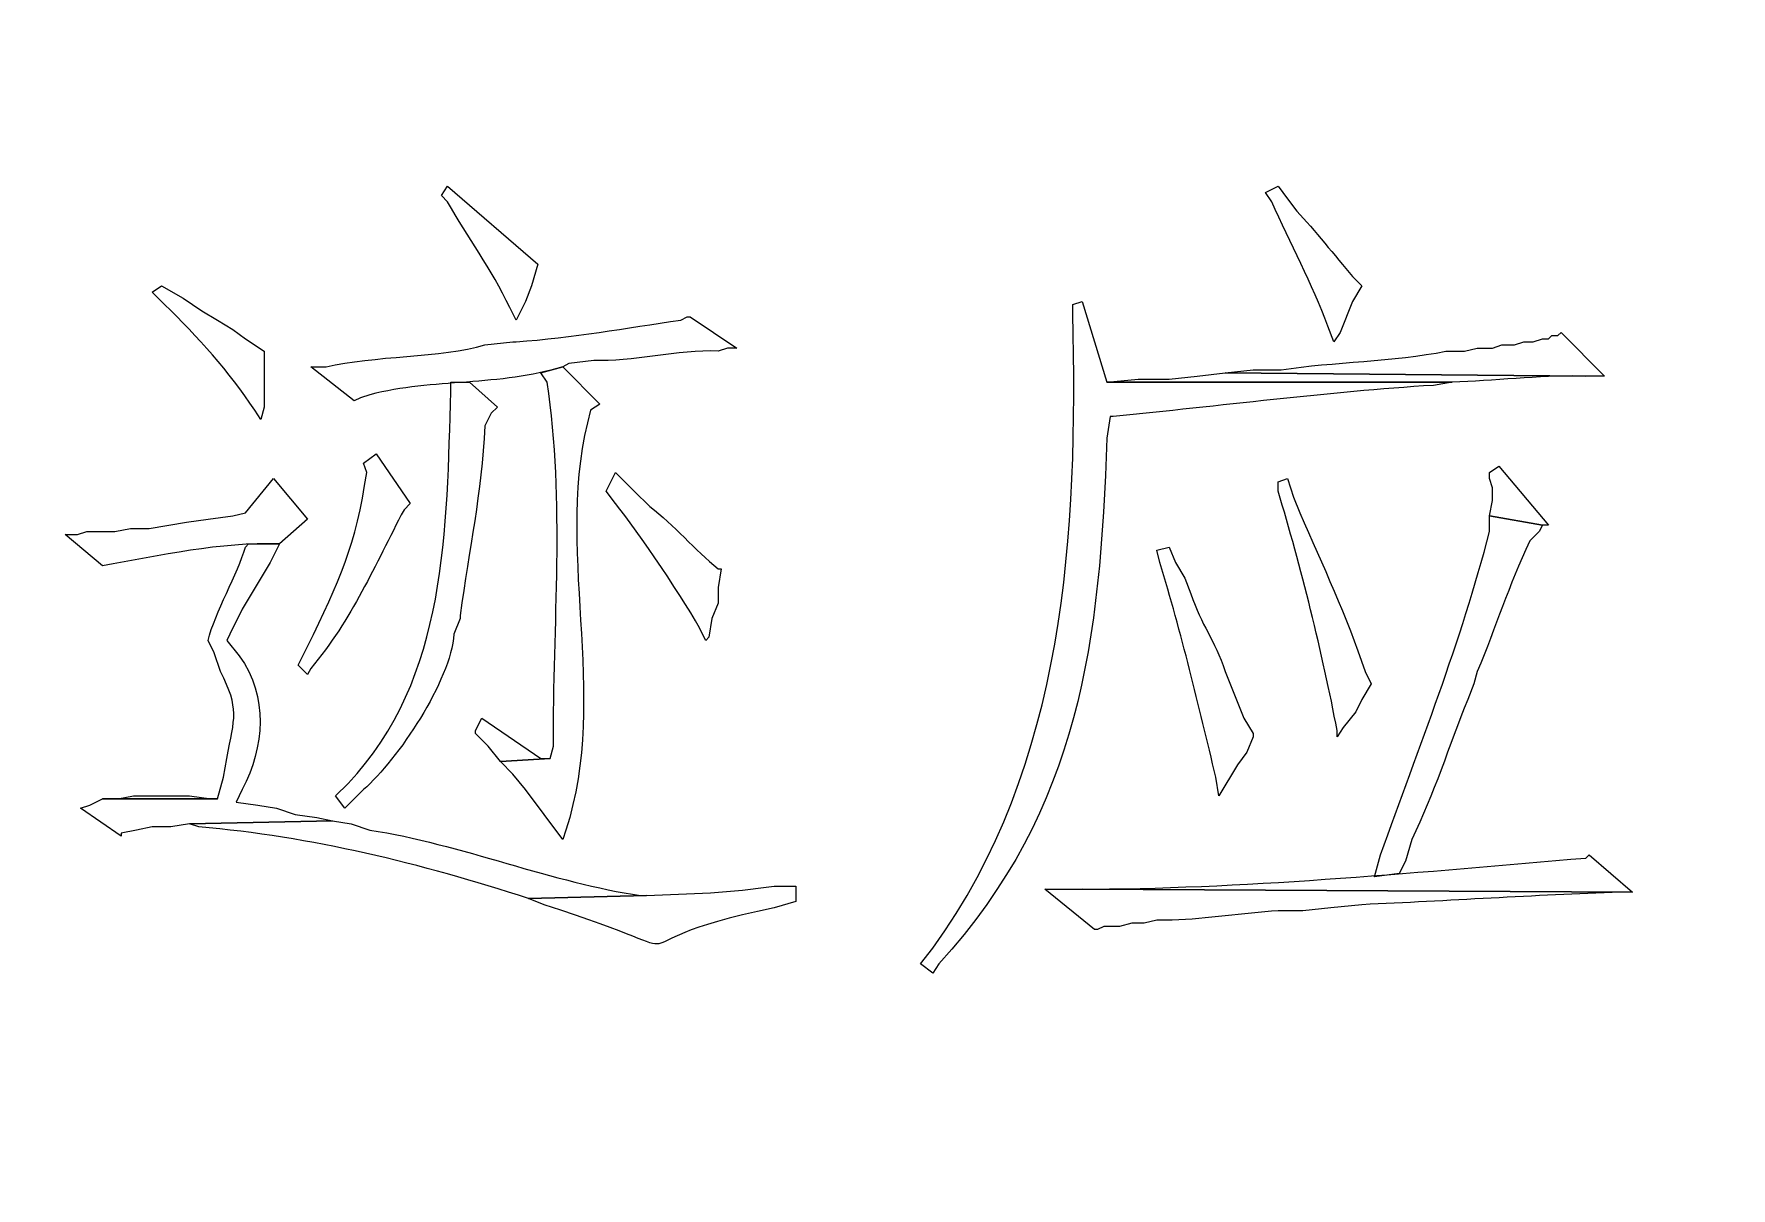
# Model space of a CAD drawing. Header units: centimetres. Extents: x -20.7 to 20.7, y -14.5 to 14.5.
# Drawn here: x -13.938 to -12.783, y -7.922 to -7.137 of the extents above; entities that cross this region are included whole.
import ezdxf

# ---------------------------------------------------------------- set-up
doc = ezdxf.new("R2010")
doc.units = ezdxf.units.CM
doc.header["$MEASUREMENT"] = 0
doc.layers.add('layer 1', color=7, linetype='Continuous')

msp = doc.modelspace()

# ---------------------------------------------------------------- linework, layer by layer
at = {"layer": 'layer 1', "lineweight": 9}
msp.add_open_spline([(19.88612, 13.89874), (19.88612, 13.89874), (-20.11465, 13.89874), (-20.11465, 13.89874), (-20.11465, 13.89874), (-20.11465, 13.89874), (-20.11465, -13.80208), (-20.11465, -13.80208)], degree=3, knots=[0, 0, 0, 0, 0.3333333, 0.3333333, 0.3333333, 0.3333333, 1, 1, 1, 1], dxfattribs=at)
at = {"layer": 'layer 1'}
for points, knots in [([(-13.6567, -7.24041), (-13.6567, -7.24041), (-13.66093, -7.24676), (-13.66093, -7.24676), (-13.66093, -7.24676), (-13.66093, -7.24676), (-13.6567, -7.251), (-13.6567, -7.251), (-13.6567, -7.251), (-13.64322, -7.27498), (-13.62689, -7.29633), (-13.61437, -7.32296), (-13.61437, -7.32296), (-13.61437, -7.32296), (-13.61013, -7.33143), (-13.61013, -7.33143), (-13.61013, -7.33143), (-13.61013, -7.33143), (-13.60378, -7.31873), (-13.60378, -7.31873), (-13.60378, -7.31873), (-13.60378, -7.31873), (-13.59955, -7.30815), (-13.59955, -7.30815), (-13.59955, -7.30815), (-13.59955, -7.30815), (-13.59532, -7.29333), (-13.59532, -7.29333), (-13.59532, -7.29333), (-13.59532, -7.29333), (-13.6567, -7.24041), (-13.6567, -7.24041)], [0, 0, 0, 0, 0.1111111, 0.1111111, 0.1111111, 0.1111111, 0.2222222, 0.2222222, 0.2222222, 0.2222222, 0.3333333, 0.3333333, 0.3333333, 0.3333333, 0.4444444, 0.4444444, 0.4444444, 0.4444444, 0.5555556, 0.5555556, 0.5555556, 0.5555556, 0.6666667, 0.6666667, 0.6666667, 0.6666667, 0.7777778, 0.7777778, 0.7777778, 0.7777778, 1, 1, 1, 1]), ([(-13.09155, -7.24041), (-13.09155, -7.24041), (-13.10002, -7.24465), (-13.10002, -7.24465), (-13.10002, -7.24465), (-13.10002, -7.24465), (-13.09578, -7.251), (-13.09578, -7.251), (-13.09578, -7.251), (-13.0834, -7.27904), (-13.06823, -7.30677), (-13.05768, -7.33566), (-13.05768, -7.33566), (-13.05768, -7.33566), (-13.05345, -7.34625), (-13.05345, -7.34625), (-13.05345, -7.34625), (-13.05345, -7.34625), (-13.04922, -7.3399), (-13.04922, -7.3399), (-13.04922, -7.3399), (-13.04922, -7.3399), (-13.04075, -7.31873), (-13.04075, -7.31873), (-13.04075, -7.31873), (-13.04075, -7.31873), (-13.0344, -7.30815), (-13.0344, -7.30815), (-13.0344, -7.30815), (-13.0344, -7.30815), (-13.04075, -7.3018), (-13.04075, -7.3018), (-13.04075, -7.3018), (-13.05292, -7.28779), (-13.06661, -7.26987), (-13.07885, -7.25735), (-13.07885, -7.25735), (-13.07885, -7.25735), (-13.0852, -7.24888), (-13.0852, -7.24888), (-13.0852, -7.24888), (-13.0852, -7.24888), (-13.09155, -7.24041), (-13.09155, -7.24041)], [0, 0, 0, 0, 0.0833333, 0.0833333, 0.0833333, 0.0833333, 0.1666667, 0.1666667, 0.1666667, 0.1666667, 0.25, 0.25, 0.25, 0.25, 0.3333333, 0.3333333, 0.3333333, 0.3333333, 0.4166667, 0.4166667, 0.4166667, 0.4166667, 0.5, 0.5, 0.5, 0.5, 0.5833333, 0.5833333, 0.5833333, 0.5833333, 0.6666667, 0.6666667, 0.6666667, 0.6666667, 0.75, 0.75, 0.75, 0.75, 0.8333333, 0.8333333, 0.8333333, 0.8333333, 1, 1, 1, 1]), ([(-13.85143, -7.30815), (-13.85143, -7.30815), (-13.85778, -7.31238), (-13.85778, -7.31238), (-13.85778, -7.31238), (-13.85778, -7.31238), (-13.84932, -7.32085), (-13.84932, -7.32085), (-13.84932, -7.32085), (-13.82684, -7.34265), (-13.80529, -7.36664), (-13.78793, -7.39281), (-13.78793, -7.39281), (-13.78793, -7.39281), (-13.7837, -7.39916), (-13.7837, -7.39916), (-13.7837, -7.39916), (-13.7837, -7.39916), (-13.78158, -7.3907), (-13.78158, -7.3907), (-13.78158, -7.3907), (-13.78158, -7.3907), (-13.78158, -7.3526), (-13.78158, -7.3526), (-13.78158, -7.3526), (-13.78158, -7.3526), (-13.79428, -7.34413), (-13.79428, -7.34413), (-13.79428, -7.34413), (-13.79428, -7.34413), (-13.80275, -7.33778), (-13.80275, -7.33778), (-13.80275, -7.33778), (-13.80275, -7.33778), (-13.81333, -7.33143), (-13.81333, -7.33143), (-13.81333, -7.33143), (-13.81333, -7.33143), (-13.82392, -7.32508), (-13.82392, -7.32508), (-13.82392, -7.32508), (-13.82392, -7.32508), (-13.83662, -7.31661), (-13.83662, -7.31661), (-13.83662, -7.31661), (-13.83662, -7.31661), (-13.85143, -7.30815), (-13.85143, -7.30815)], [0, 0, 0, 0, 0.0769231, 0.0769231, 0.0769231, 0.0769231, 0.1538462, 0.1538462, 0.1538462, 0.1538462, 0.2307692, 0.2307692, 0.2307692, 0.2307692, 0.3076923, 0.3076923, 0.3076923, 0.3076923, 0.3846154, 0.3846154, 0.3846154, 0.3846154, 0.4615385, 0.4615385, 0.4615385, 0.4615385, 0.5384615, 0.5384615, 0.5384615, 0.5384615, 0.6153846, 0.6153846, 0.6153846, 0.6153846, 0.6923077, 0.6923077, 0.6923077, 0.6923077, 0.7692308, 0.7692308, 0.7692308, 0.7692308, 0.8461538, 0.8461538, 0.8461538, 0.8461538, 1, 1, 1, 1]), ([(-13.2249, -7.31873), (-13.2249, -7.31873), (-13.23125, -7.32085), (-13.23125, -7.32085), (-13.23125, -7.32085), (-13.23125, -7.32085), (-13.23125, -7.3272), (-13.23125, -7.3272), (-13.23125, -7.3272), (-13.22737, -7.47483), (-13.23615, -7.63506), (-13.3265, -7.759), (-13.3265, -7.759), (-13.3265, -7.759), (-13.33497, -7.76958), (-13.33497, -7.76958), (-13.33497, -7.76958), (-13.33497, -7.76958), (-13.3265, -7.77593), (-13.3265, -7.77593), (-13.3265, -7.77593), (-13.3265, -7.77593), (-13.32227, -7.76958), (-13.32227, -7.76958), (-13.32227, -7.76958), (-13.22557, -7.66339), (-13.21291, -7.54885), (-13.20797, -7.41186), (-13.20797, -7.41186), (-13.20797, -7.41186), (-13.20585, -7.39705), (-13.20585, -7.39705), (-13.20585, -7.39705), (-13.20585, -7.39705), (-13.20373, -7.39705), (-13.20373, -7.39705), (-13.20373, -7.39705), (-13.13187, -7.39017), (-13.0574, -7.38032), (-12.98572, -7.37588), (-12.98572, -7.37588), (-12.98572, -7.37588), (-12.97302, -7.37376), (-12.97302, -7.37376), (-12.97302, -7.37376), (-12.97302, -7.37376), (-13.20797, -7.37376), (-13.20797, -7.37376), (-13.20797, -7.37376), (-13.20797, -7.37376), (-13.2249, -7.31873), (-13.2249, -7.31873)], [0, 0, 0, 0, 0.0714286, 0.0714286, 0.0714286, 0.0714286, 0.1428571, 0.1428571, 0.1428571, 0.1428571, 0.2142857, 0.2142857, 0.2142857, 0.2142857, 0.2857143, 0.2857143, 0.2857143, 0.2857143, 0.3571429, 0.3571429, 0.3571429, 0.3571429, 0.4285714, 0.4285714, 0.4285714, 0.4285714, 0.5, 0.5, 0.5, 0.5, 0.5714286, 0.5714286, 0.5714286, 0.5714286, 0.6428571, 0.6428571, 0.6428571, 0.6428571, 0.7142857, 0.7142857, 0.7142857, 0.7142857, 0.7857143, 0.7857143, 0.7857143, 0.7857143, 0.8571429, 0.8571429, 0.8571429, 0.8571429, 1, 1, 1, 1]), ([(-13.4916, -7.32931), (-13.4916, -7.32931), (-13.49372, -7.32931), (-13.49372, -7.32931), (-13.49372, -7.32931), (-13.49372, -7.32931), (-13.49795, -7.33143), (-13.49795, -7.33143), (-13.49795, -7.33143), (-13.5357, -7.3369), (-13.57122, -7.34346), (-13.61013, -7.34625), (-13.61013, -7.34625), (-13.61013, -7.34625), (-13.61225, -7.34625), (-13.61225, -7.34625), (-13.61225, -7.34625), (-13.61225, -7.34625), (-13.6313, -7.34836), (-13.6313, -7.34836), (-13.6313, -7.34836), (-13.66069, -7.35704), (-13.70743, -7.3557), (-13.73925, -7.36318), (-13.73925, -7.36318), (-13.73925, -7.36318), (-13.74983, -7.36318), (-13.74983, -7.36318), (-13.74983, -7.36318), (-13.74983, -7.36318), (-13.7202, -7.38646), (-13.7202, -7.38646), (-13.7202, -7.38646), (-13.7202, -7.38646), (-13.71597, -7.38435), (-13.71597, -7.38435), (-13.71597, -7.38435), (-13.71597, -7.38435), (-13.70962, -7.38223), (-13.70962, -7.38223), (-13.70962, -7.38223), (-13.66651, -7.37108), (-13.62089, -7.37676), (-13.57838, -7.36318), (-13.57838, -7.36318), (-13.57838, -7.36318), (-13.57415, -7.36106), (-13.57415, -7.36106), (-13.57415, -7.36106), (-13.57415, -7.36106), (-13.55722, -7.35895), (-13.55722, -7.35895), (-13.55722, -7.35895), (-13.53189, -7.36011), (-13.49954, -7.35136), (-13.47255, -7.3526), (-13.47255, -7.3526), (-13.47255, -7.3526), (-13.4662, -7.35048), (-13.4662, -7.35048), (-13.4662, -7.35048), (-13.4662, -7.35048), (-13.45985, -7.35048), (-13.45985, -7.35048), (-13.45985, -7.35048), (-13.45985, -7.35048), (-13.4916, -7.32931), (-13.4916, -7.32931)], [0, 0, 0, 0, 0.0555556, 0.0555556, 0.0555556, 0.0555556, 0.1111111, 0.1111111, 0.1111111, 0.1111111, 0.1666667, 0.1666667, 0.1666667, 0.1666667, 0.2222222, 0.2222222, 0.2222222, 0.2222222, 0.2777778, 0.2777778, 0.2777778, 0.2777778, 0.3333333, 0.3333333, 0.3333333, 0.3333333, 0.3888889, 0.3888889, 0.3888889, 0.3888889, 0.4444444, 0.4444444, 0.4444444, 0.4444444, 0.5, 0.5, 0.5, 0.5, 0.5555556, 0.5555556, 0.5555556, 0.5555556, 0.6111111, 0.6111111, 0.6111111, 0.6111111, 0.6666667, 0.6666667, 0.6666667, 0.6666667, 0.7222222, 0.7222222, 0.7222222, 0.7222222, 0.7777778, 0.7777778, 0.7777778, 0.7777778, 0.8333333, 0.8333333, 0.8333333, 0.8333333, 0.8888889, 0.8888889, 0.8888889, 0.8888889, 1, 1, 1, 1]), ([(-12.89893, -7.3399), (-12.89893, -7.3399), (-12.90105, -7.34201), (-12.90105, -7.34201), (-12.90105, -7.34201), (-12.90105, -7.34201), (-12.90528, -7.34201), (-12.90528, -7.34201), (-12.90528, -7.34201), (-12.90528, -7.34201), (-12.9074, -7.34413), (-12.9074, -7.34413), (-12.9074, -7.34413), (-12.9074, -7.34413), (-12.91163, -7.34413), (-12.91163, -7.34413), (-12.91163, -7.34413), (-12.91163, -7.34413), (-12.91798, -7.34625), (-12.91798, -7.34625), (-12.91798, -7.34625), (-12.91798, -7.34625), (-12.92433, -7.34625), (-12.92433, -7.34625), (-12.92433, -7.34625), (-12.92433, -7.34625), (-12.93068, -7.34836), (-12.93068, -7.34836), (-12.93068, -7.34836), (-12.93068, -7.34836), (-12.93915, -7.34836), (-12.93915, -7.34836), (-12.93915, -7.34836), (-12.93915, -7.34836), (-12.9455, -7.35048), (-12.9455, -7.35048), (-12.9455, -7.35048), (-12.9455, -7.35048), (-12.95608, -7.35048), (-12.95608, -7.35048), (-12.95608, -7.35048), (-12.95608, -7.35048), (-12.96455, -7.3526), (-12.96455, -7.3526), (-12.96455, -7.3526), (-12.96455, -7.3526), (-12.97725, -7.3526), (-12.97725, -7.3526), (-12.97725, -7.3526), (-13.01267, -7.35979), (-13.05377, -7.35979), (-13.08943, -7.3653), (-13.08943, -7.3653), (-13.08943, -7.3653), (-13.10848, -7.3653), (-13.10848, -7.3653), (-13.10848, -7.3653), (-13.10848, -7.3653), (-13.12753, -7.36741), (-13.12753, -7.36741), (-13.12753, -7.36741), (-13.12753, -7.36741), (-12.882, -7.36953), (-12.882, -7.36953), (-12.882, -7.36953), (-12.882, -7.36953), (-12.8693, -7.36953), (-12.8693, -7.36953), (-12.8693, -7.36953), (-12.8693, -7.36953), (-12.89893, -7.3399), (-12.89893, -7.3399)], [0, 0, 0, 0, 0.0526316, 0.0526316, 0.0526316, 0.0526316, 0.1052632, 0.1052632, 0.1052632, 0.1052632, 0.1578947, 0.1578947, 0.1578947, 0.1578947, 0.2105263, 0.2105263, 0.2105263, 0.2105263, 0.2631579, 0.2631579, 0.2631579, 0.2631579, 0.3157895, 0.3157895, 0.3157895, 0.3157895, 0.3684211, 0.3684211, 0.3684211, 0.3684211, 0.4210526, 0.4210526, 0.4210526, 0.4210526, 0.4736842, 0.4736842, 0.4736842, 0.4736842, 0.5263158, 0.5263158, 0.5263158, 0.5263158, 0.5789474, 0.5789474, 0.5789474, 0.5789474, 0.6315789, 0.6315789, 0.6315789, 0.6315789, 0.6842105, 0.6842105, 0.6842105, 0.6842105, 0.7368421, 0.7368421, 0.7368421, 0.7368421, 0.7894737, 0.7894737, 0.7894737, 0.7894737, 0.8421053, 0.8421053, 0.8421053, 0.8421053, 0.8947368, 0.8947368, 0.8947368, 0.8947368, 1, 1, 1, 1]), ([(-13.57838, -7.36318), (-13.57838, -7.36318), (-13.5932, -7.36741), (-13.5932, -7.36741), (-13.5932, -7.36741), (-13.5932, -7.36741), (-13.58897, -7.37376), (-13.58897, -7.37376), (-13.58897, -7.37376), (-13.57655, -7.45529), (-13.58505, -7.53879), (-13.58473, -7.62141), (-13.58473, -7.62141), (-13.58473, -7.62141), (-13.58685, -7.62988), (-13.58685, -7.62988), (-13.58685, -7.62988), (-13.58685, -7.62988), (-13.62072, -7.632), (-13.62072, -7.632), (-13.62072, -7.632), (-13.62072, -7.632), (-13.61225, -7.64046), (-13.61225, -7.64046), (-13.61225, -7.64046), (-13.61225, -7.64046), (-13.60378, -7.65105), (-13.60378, -7.65105), (-13.60378, -7.65105), (-13.60378, -7.65105), (-13.57838, -7.68491), (-13.57838, -7.68491), (-13.57838, -7.68491), (-13.57838, -7.68491), (-13.57627, -7.67856), (-13.57627, -7.67856), (-13.57627, -7.67856), (-13.54586, -7.58709), (-13.58547, -7.48415), (-13.55933, -7.39281), (-13.55933, -7.39281), (-13.55933, -7.39281), (-13.55298, -7.38858), (-13.55298, -7.38858), (-13.55298, -7.38858), (-13.55298, -7.38858), (-13.57838, -7.36318), (-13.57838, -7.36318)], [0, 0, 0, 0, 0.0769231, 0.0769231, 0.0769231, 0.0769231, 0.1538462, 0.1538462, 0.1538462, 0.1538462, 0.2307692, 0.2307692, 0.2307692, 0.2307692, 0.3076923, 0.3076923, 0.3076923, 0.3076923, 0.3846154, 0.3846154, 0.3846154, 0.3846154, 0.4615385, 0.4615385, 0.4615385, 0.4615385, 0.5384615, 0.5384615, 0.5384615, 0.5384615, 0.6153846, 0.6153846, 0.6153846, 0.6153846, 0.6923077, 0.6923077, 0.6923077, 0.6923077, 0.7692308, 0.7692308, 0.7692308, 0.7692308, 0.8461538, 0.8461538, 0.8461538, 0.8461538, 1, 1, 1, 1]), ([(-13.12753, -7.36741), (-13.12753, -7.36741), (-13.14658, -7.36953), (-13.14658, -7.36953), (-13.14658, -7.36953), (-13.14658, -7.36953), (-13.16563, -7.37165), (-13.16563, -7.37165), (-13.16563, -7.37165), (-13.16563, -7.37165), (-13.1868, -7.37165), (-13.1868, -7.37165), (-13.1868, -7.37165), (-13.1868, -7.37165), (-13.20797, -7.37376), (-13.20797, -7.37376), (-13.20797, -7.37376), (-13.20797, -7.37376), (-12.97302, -7.37376), (-12.97302, -7.37376), (-12.97302, -7.37376), (-12.94525, -7.37281), (-12.91386, -7.36911), (-12.88623, -7.36953), (-12.88623, -7.36953), (-12.88623, -7.36953), (-12.882, -7.36953), (-12.882, -7.36953), (-12.882, -7.36953), (-12.882, -7.36953), (-13.12753, -7.36741), (-13.12753, -7.36741)], [0, 0, 0, 0, 0.1111111, 0.1111111, 0.1111111, 0.1111111, 0.2222222, 0.2222222, 0.2222222, 0.2222222, 0.3333333, 0.3333333, 0.3333333, 0.3333333, 0.4444444, 0.4444444, 0.4444444, 0.4444444, 0.5555556, 0.5555556, 0.5555556, 0.5555556, 0.6666667, 0.6666667, 0.6666667, 0.6666667, 0.7777778, 0.7777778, 0.7777778, 0.7777778, 1, 1, 1, 1]), ([(-13.64188, -7.37376), (-13.64188, -7.37376), (-13.65458, -7.37376), (-13.65458, -7.37376), (-13.65458, -7.37376), (-13.65458, -7.37376), (-13.65458, -7.38011), (-13.65458, -7.38011), (-13.65458, -7.38011), (-13.65719, -7.47205), (-13.65656, -7.57587), (-13.72443, -7.64681), (-13.72443, -7.64681), (-13.72443, -7.64681), (-13.7329, -7.65528), (-13.7329, -7.65528), (-13.7329, -7.65528), (-13.7329, -7.65528), (-13.72655, -7.66375), (-13.72655, -7.66375), (-13.72655, -7.66375), (-13.72655, -7.66375), (-13.71385, -7.65105), (-13.71385, -7.65105), (-13.71385, -7.65105), (-13.69078, -7.63065), (-13.65437, -7.57696), (-13.65247, -7.54521), (-13.65247, -7.54521), (-13.65247, -7.54521), (-13.64823, -7.53463), (-13.64823, -7.53463), (-13.64823, -7.53463), (-13.64823, -7.53463), (-13.64823, -7.53251), (-13.64823, -7.53251), (-13.64823, -7.53251), (-13.64178, -7.48587), (-13.63373, -7.45053), (-13.6313, -7.4034), (-13.6313, -7.4034), (-13.6313, -7.4034), (-13.62707, -7.39493), (-13.62707, -7.39493), (-13.62707, -7.39493), (-13.62707, -7.39493), (-13.62283, -7.3907), (-13.62283, -7.3907), (-13.62283, -7.3907), (-13.62283, -7.3907), (-13.64188, -7.37376), (-13.64188, -7.37376)], [0, 0, 0, 0, 0.0714286, 0.0714286, 0.0714286, 0.0714286, 0.1428571, 0.1428571, 0.1428571, 0.1428571, 0.2142857, 0.2142857, 0.2142857, 0.2142857, 0.2857143, 0.2857143, 0.2857143, 0.2857143, 0.3571429, 0.3571429, 0.3571429, 0.3571429, 0.4285714, 0.4285714, 0.4285714, 0.4285714, 0.5, 0.5, 0.5, 0.5, 0.5714286, 0.5714286, 0.5714286, 0.5714286, 0.6428571, 0.6428571, 0.6428571, 0.6428571, 0.7142857, 0.7142857, 0.7142857, 0.7142857, 0.7857143, 0.7857143, 0.7857143, 0.7857143, 0.8571429, 0.8571429, 0.8571429, 0.8571429, 1, 1, 1, 1]), ([(-13.70538, -7.42245), (-13.70538, -7.42245), (-13.71385, -7.4288), (-13.71385, -7.4288), (-13.71385, -7.4288), (-13.71385, -7.4288), (-13.71173, -7.43515), (-13.71173, -7.43515), (-13.71173, -7.43515), (-13.71904, -7.4845), (-13.73032, -7.50912), (-13.75195, -7.55368), (-13.75195, -7.55368), (-13.75195, -7.55368), (-13.7583, -7.56638), (-13.7583, -7.56638), (-13.7583, -7.56638), (-13.7583, -7.56638), (-13.75195, -7.57273), (-13.75195, -7.57273), (-13.75195, -7.57273), (-13.75195, -7.57273), (-13.74983, -7.5685), (-13.74983, -7.5685), (-13.74983, -7.5685), (-13.72165, -7.53516), (-13.70623, -7.49833), (-13.68633, -7.46055), (-13.68633, -7.46055), (-13.68633, -7.46055), (-13.6821, -7.45631), (-13.6821, -7.45631), (-13.6821, -7.45631), (-13.6821, -7.45631), (-13.70538, -7.42245), (-13.70538, -7.42245)], [0, 0, 0, 0, 0.1, 0.1, 0.1, 0.1, 0.2, 0.2, 0.2, 0.2, 0.3, 0.3, 0.3, 0.3, 0.4, 0.4, 0.4, 0.4, 0.5, 0.5, 0.5, 0.5, 0.6, 0.6, 0.6, 0.6, 0.7, 0.7, 0.7, 0.7, 0.8, 0.8, 0.8, 0.8, 1, 1, 1, 1]), ([(-13.5424, -7.43515), (-13.5424, -7.43515), (-13.54875, -7.44785), (-13.54875, -7.44785), (-13.54875, -7.44785), (-13.54875, -7.44785), (-13.5424, -7.45631), (-13.5424, -7.45631), (-13.5424, -7.45631), (-13.52783, -7.47473), (-13.49354, -7.52426), (-13.48313, -7.54521), (-13.48313, -7.54521), (-13.48313, -7.54521), (-13.48102, -7.54945), (-13.48102, -7.54945), (-13.48102, -7.54945), (-13.48102, -7.54945), (-13.4789, -7.54733), (-13.4789, -7.54733), (-13.4789, -7.54733), (-13.4789, -7.54733), (-13.47678, -7.53463), (-13.47678, -7.53463), (-13.47678, -7.53463), (-13.47678, -7.53463), (-13.47255, -7.52405), (-13.47255, -7.52405), (-13.47255, -7.52405), (-13.47255, -7.52405), (-13.47255, -7.51346), (-13.47255, -7.51346), (-13.47255, -7.51346), (-13.47255, -7.51346), (-13.47043, -7.50076), (-13.47043, -7.50076), (-13.47043, -7.50076), (-13.47043, -7.50076), (-13.47255, -7.50076), (-13.47255, -7.50076), (-13.47255, -7.50076), (-13.48864, -7.48789), (-13.50222, -7.47109), (-13.51912, -7.45843), (-13.51912, -7.45843), (-13.51912, -7.45843), (-13.5297, -7.44785), (-13.5297, -7.44785), (-13.5297, -7.44785), (-13.5297, -7.44785), (-13.5424, -7.43515), (-13.5424, -7.43515)], [0, 0, 0, 0, 0.0714286, 0.0714286, 0.0714286, 0.0714286, 0.1428571, 0.1428571, 0.1428571, 0.1428571, 0.2142857, 0.2142857, 0.2142857, 0.2142857, 0.2857143, 0.2857143, 0.2857143, 0.2857143, 0.3571429, 0.3571429, 0.3571429, 0.3571429, 0.4285714, 0.4285714, 0.4285714, 0.4285714, 0.5, 0.5, 0.5, 0.5, 0.5714286, 0.5714286, 0.5714286, 0.5714286, 0.6428571, 0.6428571, 0.6428571, 0.6428571, 0.7142857, 0.7142857, 0.7142857, 0.7142857, 0.7857143, 0.7857143, 0.7857143, 0.7857143, 0.8571429, 0.8571429, 0.8571429, 0.8571429, 1, 1, 1, 1]), ([(-12.94127, -7.43091), (-12.94127, -7.43091), (-12.94762, -7.43515), (-12.94762, -7.43515), (-12.94762, -7.43515), (-12.94762, -7.43515), (-12.94762, -7.43938), (-12.94762, -7.43938), (-12.94762, -7.43938), (-12.94762, -7.43938), (-12.9455, -7.44573), (-12.9455, -7.44573), (-12.9455, -7.44573), (-12.9455, -7.44573), (-12.9455, -7.4542), (-12.9455, -7.4542), (-12.9455, -7.4542), (-12.9455, -7.4542), (-12.94762, -7.46478), (-12.94762, -7.46478), (-12.94762, -7.46478), (-12.94762, -7.46478), (-12.91163, -7.47113), (-12.91163, -7.47113), (-12.91163, -7.47113), (-12.91163, -7.47113), (-12.9074, -7.47113), (-12.9074, -7.47113), (-12.9074, -7.47113), (-12.9074, -7.47113), (-12.94127, -7.43091), (-12.94127, -7.43091)], [0, 0, 0, 0, 0.1111111, 0.1111111, 0.1111111, 0.1111111, 0.2222222, 0.2222222, 0.2222222, 0.2222222, 0.3333333, 0.3333333, 0.3333333, 0.3333333, 0.4444444, 0.4444444, 0.4444444, 0.4444444, 0.5555556, 0.5555556, 0.5555556, 0.5555556, 0.6666667, 0.6666667, 0.6666667, 0.6666667, 0.7777778, 0.7777778, 0.7777778, 0.7777778, 1, 1, 1, 1]), ([(-13.77523, -7.43938), (-13.77523, -7.43938), (-13.79428, -7.46266), (-13.79428, -7.46266), (-13.79428, -7.46266), (-13.79428, -7.46266), (-13.80275, -7.46478), (-13.80275, -7.46478), (-13.80275, -7.46478), (-13.80275, -7.46478), (-13.81968, -7.46689), (-13.81968, -7.46689), (-13.81968, -7.46689), (-13.81968, -7.46689), (-13.8345, -7.46901), (-13.8345, -7.46901), (-13.8345, -7.46901), (-13.8345, -7.46901), (-13.8599, -7.47324), (-13.8599, -7.47324), (-13.8599, -7.47324), (-13.8599, -7.47324), (-13.8726, -7.47324), (-13.8726, -7.47324), (-13.8726, -7.47324), (-13.8726, -7.47324), (-13.88318, -7.47536), (-13.88318, -7.47536), (-13.88318, -7.47536), (-13.88318, -7.47536), (-13.90223, -7.47536), (-13.90223, -7.47536), (-13.90223, -7.47536), (-13.90223, -7.47536), (-13.90858, -7.47748), (-13.90858, -7.47748), (-13.90858, -7.47748), (-13.90858, -7.47748), (-13.91705, -7.47748), (-13.91705, -7.47748), (-13.91705, -7.47748), (-13.91705, -7.47748), (-13.89165, -7.49864), (-13.89165, -7.49864), (-13.89165, -7.49864), (-13.85214, -7.49184), (-13.81168, -7.48242), (-13.771, -7.48383), (-13.771, -7.48383), (-13.771, -7.48383), (-13.75195, -7.46689), (-13.75195, -7.46689), (-13.75195, -7.46689), (-13.75195, -7.46689), (-13.77523, -7.43938), (-13.77523, -7.43938)], [0, 0, 0, 0, 0.0666667, 0.0666667, 0.0666667, 0.0666667, 0.1333333, 0.1333333, 0.1333333, 0.1333333, 0.2, 0.2, 0.2, 0.2, 0.2666667, 0.2666667, 0.2666667, 0.2666667, 0.3333333, 0.3333333, 0.3333333, 0.3333333, 0.4, 0.4, 0.4, 0.4, 0.4666667, 0.4666667, 0.4666667, 0.4666667, 0.5333333, 0.5333333, 0.5333333, 0.5333333, 0.6, 0.6, 0.6, 0.6, 0.6666667, 0.6666667, 0.6666667, 0.6666667, 0.7333333, 0.7333333, 0.7333333, 0.7333333, 0.8, 0.8, 0.8, 0.8, 0.8666667, 0.8666667, 0.8666667, 0.8666667, 1, 1, 1, 1]), ([(-13.0852, -7.43938), (-13.0852, -7.43938), (-13.09155, -7.44149), (-13.09155, -7.44149), (-13.09155, -7.44149), (-13.09155, -7.44149), (-13.09155, -7.44784), (-13.09155, -7.44784), (-13.09155, -7.44784), (-13.0762, -7.4984), (-13.0611, -7.55876), (-13.05133, -7.61083), (-13.05133, -7.61083), (-13.05133, -7.61083), (-13.05133, -7.61506), (-13.05133, -7.61506), (-13.05133, -7.61506), (-13.05133, -7.61506), (-13.0471, -7.60871), (-13.0471, -7.60871), (-13.0471, -7.60871), (-13.0471, -7.60871), (-13.03863, -7.59813), (-13.03863, -7.59813), (-13.03863, -7.59813), (-13.03863, -7.59813), (-13.0344, -7.58966), (-13.0344, -7.58966), (-13.0344, -7.58966), (-13.0344, -7.58966), (-13.02805, -7.57908), (-13.02805, -7.57908), (-13.02805, -7.57908), (-13.02805, -7.57908), (-13.03228, -7.57061), (-13.03228, -7.57061), (-13.03228, -7.57061), (-13.04484, -7.5329), (-13.06103, -7.49861), (-13.07673, -7.46266), (-13.07673, -7.46266), (-13.07673, -7.46266), (-13.08097, -7.45208), (-13.08097, -7.45208), (-13.08097, -7.45208), (-13.08097, -7.45208), (-13.0852, -7.43938), (-13.0852, -7.43938)], [0, 0, 0, 0, 0.0769231, 0.0769231, 0.0769231, 0.0769231, 0.1538462, 0.1538462, 0.1538462, 0.1538462, 0.2307692, 0.2307692, 0.2307692, 0.2307692, 0.3076923, 0.3076923, 0.3076923, 0.3076923, 0.3846154, 0.3846154, 0.3846154, 0.3846154, 0.4615385, 0.4615385, 0.4615385, 0.4615385, 0.5384615, 0.5384615, 0.5384615, 0.5384615, 0.6153846, 0.6153846, 0.6153846, 0.6153846, 0.6923077, 0.6923077, 0.6923077, 0.6923077, 0.7692308, 0.7692308, 0.7692308, 0.7692308, 0.8461538, 0.8461538, 0.8461538, 0.8461538, 1, 1, 1, 1]), ([(-12.94762, -7.46478), (-12.94762, -7.46478), (-12.94762, -7.47536), (-12.94762, -7.47536), (-12.94762, -7.47536), (-12.96681, -7.5505), (-12.99566, -7.62198), (-13.0217, -7.69549), (-13.0217, -7.69549), (-13.0217, -7.69549), (-13.02593, -7.71031), (-13.02593, -7.71031), (-13.02593, -7.71031), (-13.02593, -7.71031), (-13.009, -7.70819), (-13.009, -7.70819), (-13.009, -7.70819), (-13.009, -7.70819), (-13.00477, -7.69973), (-13.00477, -7.69973), (-13.00477, -7.69973), (-13.00477, -7.69973), (-13.00053, -7.68491), (-13.00053, -7.68491), (-13.00053, -7.68491), (-12.98536, -7.65418), (-12.97524, -7.62124), (-12.96243, -7.58966), (-12.96243, -7.58966), (-12.96243, -7.58966), (-12.9582, -7.57908), (-12.9582, -7.57908), (-12.9582, -7.57908), (-12.9582, -7.57908), (-12.95608, -7.57061), (-12.95608, -7.57061), (-12.95608, -7.57061), (-12.94264, -7.53978), (-12.93516, -7.51293), (-12.9201, -7.48171), (-12.9201, -7.48171), (-12.9201, -7.48171), (-12.91375, -7.47536), (-12.91375, -7.47536), (-12.91375, -7.47536), (-12.91375, -7.47536), (-12.91163, -7.47113), (-12.91163, -7.47113), (-12.91163, -7.47113), (-12.91163, -7.47113), (-12.94762, -7.46478), (-12.94762, -7.46478)], [0, 0, 0, 0, 0.0714286, 0.0714286, 0.0714286, 0.0714286, 0.1428571, 0.1428571, 0.1428571, 0.1428571, 0.2142857, 0.2142857, 0.2142857, 0.2142857, 0.2857143, 0.2857143, 0.2857143, 0.2857143, 0.3571429, 0.3571429, 0.3571429, 0.3571429, 0.4285714, 0.4285714, 0.4285714, 0.4285714, 0.5, 0.5, 0.5, 0.5, 0.5714286, 0.5714286, 0.5714286, 0.5714286, 0.6428571, 0.6428571, 0.6428571, 0.6428571, 0.7142857, 0.7142857, 0.7142857, 0.7142857, 0.7857143, 0.7857143, 0.7857143, 0.7857143, 0.8571429, 0.8571429, 0.8571429, 0.8571429, 1, 1, 1, 1]), ([(-13.771, -7.48383), (-13.771, -7.48383), (-13.79217, -7.48383), (-13.79217, -7.48383), (-13.79217, -7.48383), (-13.79217, -7.48383), (-13.79428, -7.48594), (-13.79428, -7.48594), (-13.79428, -7.48594), (-13.79933, -7.50404), (-13.81517, -7.53071), (-13.81968, -7.54944), (-13.81968, -7.54944), (-13.81968, -7.54944), (-13.81545, -7.55791), (-13.81545, -7.55791), (-13.81545, -7.55791), (-13.81545, -7.55791), (-13.81122, -7.57061), (-13.81122, -7.57061), (-13.81122, -7.57061), (-13.79827, -7.59668), (-13.80155, -7.60127), (-13.80698, -7.62988), (-13.80698, -7.62988), (-13.80698, -7.62988), (-13.8091, -7.64258), (-13.8091, -7.64258), (-13.8091, -7.64258), (-13.8091, -7.64258), (-13.81333, -7.65739), (-13.81333, -7.65739), (-13.81333, -7.65739), (-13.81333, -7.65739), (-13.89165, -7.65739), (-13.89165, -7.65739), (-13.89165, -7.65739), (-13.89165, -7.65739), (-13.90012, -7.66163), (-13.90012, -7.66163), (-13.90012, -7.66163), (-13.90012, -7.66163), (-13.90647, -7.66374), (-13.90647, -7.66374), (-13.90647, -7.66374), (-13.90647, -7.66374), (-13.87895, -7.68279), (-13.87895, -7.68279), (-13.87895, -7.68279), (-13.87895, -7.68279), (-13.87895, -7.68068), (-13.87895, -7.68068), (-13.87895, -7.68068), (-13.87895, -7.68068), (-13.86837, -7.67856), (-13.86837, -7.67856), (-13.86837, -7.67856), (-13.86837, -7.67856), (-13.85778, -7.67644), (-13.85778, -7.67644), (-13.85778, -7.67644), (-13.85778, -7.67644), (-13.84508, -7.67644), (-13.84508, -7.67644), (-13.84508, -7.67644), (-13.84508, -7.67644), (-13.83238, -7.67433), (-13.83238, -7.67433), (-13.83238, -7.67433), (-13.83238, -7.67433), (-13.73502, -7.67221), (-13.73502, -7.67221), (-13.73502, -7.67221), (-13.73502, -7.67221), (-13.7456, -7.67009), (-13.7456, -7.67009), (-13.7456, -7.67009), (-13.7456, -7.67009), (-13.76042, -7.66798), (-13.76042, -7.66798), (-13.76042, -7.66798), (-13.76042, -7.66798), (-13.77312, -7.66374), (-13.77312, -7.66374), (-13.77312, -7.66374), (-13.77312, -7.66374), (-13.78582, -7.66163), (-13.78582, -7.66163), (-13.78582, -7.66163), (-13.78582, -7.66163), (-13.80063, -7.65951), (-13.80063, -7.65951), (-13.80063, -7.65951), (-13.80063, -7.65951), (-13.7964, -7.65104), (-13.7964, -7.65104), (-13.7964, -7.65104), (-13.78151, -7.62187), (-13.77834, -7.58783), (-13.79852, -7.56003), (-13.79852, -7.56003), (-13.79852, -7.56003), (-13.80698, -7.54944), (-13.80698, -7.54944), (-13.80698, -7.54944), (-13.80698, -7.54944), (-13.80487, -7.54521), (-13.80487, -7.54521), (-13.80487, -7.54521), (-13.80487, -7.54521), (-13.7964, -7.52828), (-13.7964, -7.52828), (-13.7964, -7.52828), (-13.7964, -7.52828), (-13.77735, -7.49653), (-13.77735, -7.49653), (-13.77735, -7.49653), (-13.77735, -7.49653), (-13.771, -7.48383), (-13.771, -7.48383)], [0, 0, 0, 0, 0.0322581, 0.0322581, 0.0322581, 0.0322581, 0.0645161, 0.0645161, 0.0645161, 0.0645161, 0.0967742, 0.0967742, 0.0967742, 0.0967742, 0.1290323, 0.1290323, 0.1290323, 0.1290323, 0.1612903, 0.1612903, 0.1612903, 0.1612903, 0.1935484, 0.1935484, 0.1935484, 0.1935484, 0.2258065, 0.2258065, 0.2258065, 0.2258065, 0.2580645, 0.2580645, 0.2580645, 0.2580645, 0.2903226, 0.2903226, 0.2903226, 0.2903226, 0.3225806, 0.3225806, 0.3225806, 0.3225806, 0.3548387, 0.3548387, 0.3548387, 0.3548387, 0.3870968, 0.3870968, 0.3870968, 0.3870968, 0.4193548, 0.4193548, 0.4193548, 0.4193548, 0.4516129, 0.4516129, 0.4516129, 0.4516129, 0.483871, 0.483871, 0.483871, 0.483871, 0.516129, 0.516129, 0.516129, 0.516129, 0.5483871, 0.5483871, 0.5483871, 0.5483871, 0.5806452, 0.5806452, 0.5806452, 0.5806452, 0.6129032, 0.6129032, 0.6129032, 0.6129032, 0.6451613, 0.6451613, 0.6451613, 0.6451613, 0.6774194, 0.6774194, 0.6774194, 0.6774194, 0.7096774, 0.7096774, 0.7096774, 0.7096774, 0.7419355, 0.7419355, 0.7419355, 0.7419355, 0.7741935, 0.7741935, 0.7741935, 0.7741935, 0.8064516, 0.8064516, 0.8064516, 0.8064516, 0.8387097, 0.8387097, 0.8387097, 0.8387097, 0.8709677, 0.8709677, 0.8709677, 0.8709677, 0.9032258, 0.9032258, 0.9032258, 0.9032258, 0.9354839, 0.9354839, 0.9354839, 0.9354839, 1, 1, 1, 1]), ([(-13.16563, -7.48595), (-13.16563, -7.48595), (-13.1741, -7.48806), (-13.1741, -7.48806), (-13.1741, -7.48806), (-13.1741, -7.48806), (-13.17198, -7.49653), (-13.17198, -7.49653), (-13.17198, -7.49653), (-13.15731, -7.54422), (-13.14545, -7.59393), (-13.13388, -7.64258), (-13.13388, -7.64258), (-13.13388, -7.64258), (-13.13177, -7.65528), (-13.13177, -7.65528), (-13.13177, -7.65528), (-13.13177, -7.65528), (-13.11907, -7.63411), (-13.11907, -7.63411), (-13.11907, -7.63411), (-13.11907, -7.63411), (-13.11272, -7.62565), (-13.11272, -7.62565), (-13.11272, -7.62565), (-13.11272, -7.62565), (-13.10848, -7.61506), (-13.10848, -7.61506), (-13.10848, -7.61506), (-13.10848, -7.61506), (-13.10848, -7.61295), (-13.10848, -7.61295), (-13.10848, -7.61295), (-13.10848, -7.61295), (-13.11483, -7.60236), (-13.11483, -7.60236), (-13.11483, -7.60236), (-13.11483, -7.60236), (-13.12753, -7.57061), (-13.12753, -7.57061), (-13.12753, -7.57061), (-13.13484, -7.54853), (-13.14351, -7.53978), (-13.15082, -7.5177), (-13.15082, -7.5177), (-13.15082, -7.5177), (-13.15505, -7.50711), (-13.15505, -7.50711), (-13.15505, -7.50711), (-13.15505, -7.50711), (-13.1614, -7.49653), (-13.1614, -7.49653), (-13.1614, -7.49653), (-13.1614, -7.49653), (-13.16563, -7.48595), (-13.16563, -7.48595)], [0, 0, 0, 0, 0.0666667, 0.0666667, 0.0666667, 0.0666667, 0.1333333, 0.1333333, 0.1333333, 0.1333333, 0.2, 0.2, 0.2, 0.2, 0.2666667, 0.2666667, 0.2666667, 0.2666667, 0.3333333, 0.3333333, 0.3333333, 0.3333333, 0.4, 0.4, 0.4, 0.4, 0.4666667, 0.4666667, 0.4666667, 0.4666667, 0.5333333, 0.5333333, 0.5333333, 0.5333333, 0.6, 0.6, 0.6, 0.6, 0.6666667, 0.6666667, 0.6666667, 0.6666667, 0.7333333, 0.7333333, 0.7333333, 0.7333333, 0.8, 0.8, 0.8, 0.8, 0.8666667, 0.8666667, 0.8666667, 0.8666667, 1, 1, 1, 1]), ([(-13.63342, -7.60236), (-13.63342, -7.60236), (-13.63765, -7.61083), (-13.63765, -7.61083), (-13.63765, -7.61083), (-13.63765, -7.61083), (-13.63765, -7.61295), (-13.63765, -7.61295), (-13.63765, -7.61295), (-13.63765, -7.61295), (-13.62918, -7.62141), (-13.62918, -7.62141), (-13.62918, -7.62141), (-13.62918, -7.62141), (-13.62072, -7.632), (-13.62072, -7.632), (-13.62072, -7.632), (-13.62072, -7.632), (-13.58685, -7.62988), (-13.58685, -7.62988), (-13.58685, -7.62988), (-13.58685, -7.62988), (-13.5932, -7.62988), (-13.5932, -7.62988), (-13.5932, -7.62988), (-13.5932, -7.62988), (-13.63342, -7.60236), (-13.63342, -7.60236)], [0, 0, 0, 0, 0.125, 0.125, 0.125, 0.125, 0.25, 0.25, 0.25, 0.25, 0.375, 0.375, 0.375, 0.375, 0.5, 0.5, 0.5, 0.5, 0.625, 0.625, 0.625, 0.625, 0.75, 0.75, 0.75, 0.75, 1, 1, 1, 1]), ([(-13.85778, -7.65528), (-13.85778, -7.65528), (-13.87048, -7.65528), (-13.87048, -7.65528), (-13.87048, -7.65528), (-13.87048, -7.65528), (-13.88107, -7.6574), (-13.88107, -7.6574), (-13.88107, -7.6574), (-13.88107, -7.6574), (-13.89165, -7.6574), (-13.89165, -7.6574), (-13.89165, -7.6574), (-13.89165, -7.6574), (-13.81333, -7.6574), (-13.81333, -7.6574), (-13.81333, -7.6574), (-13.81333, -7.6574), (-13.81757, -7.6574), (-13.81757, -7.6574), (-13.81757, -7.6574), (-13.81757, -7.6574), (-13.83238, -7.65528), (-13.83238, -7.65528), (-13.83238, -7.65528), (-13.83238, -7.65528), (-13.84508, -7.65528), (-13.84508, -7.65528), (-13.84508, -7.65528), (-13.84508, -7.65528), (-13.85778, -7.65528), (-13.85778, -7.65528)], [0, 0, 0, 0, 0.1111111, 0.1111111, 0.1111111, 0.1111111, 0.2222222, 0.2222222, 0.2222222, 0.2222222, 0.3333333, 0.3333333, 0.3333333, 0.3333333, 0.4444444, 0.4444444, 0.4444444, 0.4444444, 0.5555556, 0.5555556, 0.5555556, 0.5555556, 0.6666667, 0.6666667, 0.6666667, 0.6666667, 0.7777778, 0.7777778, 0.7777778, 0.7777778, 1, 1, 1, 1]), ([(-13.73502, -7.67221), (-13.73502, -7.67221), (-13.83238, -7.67433), (-13.83238, -7.67433), (-13.83238, -7.67433), (-13.83238, -7.67433), (-13.82603, -7.67645), (-13.82603, -7.67645), (-13.82603, -7.67645), (-13.74959, -7.68294), (-13.67448, -7.70142), (-13.60167, -7.72513), (-13.60167, -7.72513), (-13.60167, -7.72513), (-13.52123, -7.72301), (-13.52123, -7.72301), (-13.52123, -7.72301), (-13.52123, -7.72301), (-13.52547, -7.72301), (-13.52547, -7.72301), (-13.52547, -7.72301), (-13.58343, -7.71504), (-13.64855, -7.68788), (-13.70962, -7.67856), (-13.70962, -7.67856), (-13.70962, -7.67856), (-13.72232, -7.67433), (-13.72232, -7.67433), (-13.72232, -7.67433), (-13.72232, -7.67433), (-13.73502, -7.67221), (-13.73502, -7.67221)], [0, 0, 0, 0, 0.1111111, 0.1111111, 0.1111111, 0.1111111, 0.2222222, 0.2222222, 0.2222222, 0.2222222, 0.3333333, 0.3333333, 0.3333333, 0.3333333, 0.4444444, 0.4444444, 0.4444444, 0.4444444, 0.5555556, 0.5555556, 0.5555556, 0.5555556, 0.6666667, 0.6666667, 0.6666667, 0.6666667, 0.7777778, 0.7777778, 0.7777778, 0.7777778, 1, 1, 1, 1]), ([(-12.87988, -7.69549), (-12.87988, -7.69549), (-12.882, -7.69761), (-12.882, -7.69761), (-12.882, -7.69761), (-12.99108, -7.70685), (-13.10675, -7.71797), (-13.21643, -7.71878), (-13.21643, -7.71878), (-13.21643, -7.71878), (-13.2249, -7.71878), (-13.2249, -7.71878), (-13.2249, -7.71878), (-13.2249, -7.71878), (-12.85025, -7.72089), (-12.85025, -7.72089), (-12.85025, -7.72089), (-12.85025, -7.72089), (-12.87988, -7.69549), (-12.87988, -7.69549)], [0, 0, 0, 0, 0.1666667, 0.1666667, 0.1666667, 0.1666667, 0.3333333, 0.3333333, 0.3333333, 0.3333333, 0.5, 0.5, 0.5, 0.5, 0.6666667, 0.6666667, 0.6666667, 0.6666667, 1, 1, 1, 1]), ([(-13.41963, -7.71666), (-13.41963, -7.71666), (-13.43445, -7.71666), (-13.43445, -7.71666), (-13.43445, -7.71666), (-13.4632, -7.72114), (-13.49227, -7.72217), (-13.52123, -7.72301), (-13.52123, -7.72301), (-13.52123, -7.72301), (-13.60167, -7.72513), (-13.60167, -7.72513), (-13.60167, -7.72513), (-13.60167, -7.72513), (-13.59108, -7.72936), (-13.59108, -7.72936), (-13.59108, -7.72936), (-13.46278, -7.77067), (-13.56335, -7.75829), (-13.43445, -7.73148), (-13.43445, -7.73148), (-13.43445, -7.73148), (-13.41963, -7.72725), (-13.41963, -7.72725), (-13.41963, -7.72725), (-13.41963, -7.72725), (-13.41963, -7.71666), (-13.41963, -7.71666)], [0, 0, 0, 0, 0.125, 0.125, 0.125, 0.125, 0.25, 0.25, 0.25, 0.25, 0.375, 0.375, 0.375, 0.375, 0.5, 0.5, 0.5, 0.5, 0.625, 0.625, 0.625, 0.625, 0.75, 0.75, 0.75, 0.75, 1, 1, 1, 1]), ([(-13.2503, -7.71878), (-13.2503, -7.71878), (-13.21643, -7.7463), (-13.21643, -7.7463), (-13.21643, -7.7463), (-13.21643, -7.7463), (-13.21432, -7.7463), (-13.21432, -7.7463), (-13.21432, -7.7463), (-13.21432, -7.7463), (-13.21008, -7.74418), (-13.21008, -7.74418), (-13.21008, -7.74418), (-13.21008, -7.74418), (-13.1995, -7.74418), (-13.1995, -7.74418), (-13.1995, -7.74418), (-13.1995, -7.74418), (-13.19103, -7.74206), (-13.19103, -7.74206), (-13.19103, -7.74206), (-13.19103, -7.74206), (-13.18257, -7.74206), (-13.18257, -7.74206), (-13.18257, -7.74206), (-13.18257, -7.74206), (-13.1741, -7.73995), (-13.1741, -7.73995), (-13.1741, -7.73995), (-13.1741, -7.73995), (-13.16352, -7.73995), (-13.16352, -7.73995), (-13.16352, -7.73995), (-13.13946, -7.7391), (-13.11564, -7.73494), (-13.09155, -7.7336), (-13.09155, -7.7336), (-13.09155, -7.7336), (-13.07462, -7.7336), (-13.07462, -7.7336), (-13.07462, -7.7336), (-13.07462, -7.7336), (-13.05557, -7.73148), (-13.05557, -7.73148), (-13.05557, -7.73148), (-13.05557, -7.73148), (-13.0344, -7.72936), (-13.0344, -7.72936), (-13.0344, -7.72936), (-12.9758, -7.72682), (-12.91724, -7.72284), (-12.85872, -7.7209), (-12.85872, -7.7209), (-12.85872, -7.7209), (-12.85025, -7.7209), (-12.85025, -7.7209), (-12.85025, -7.7209), (-12.85025, -7.7209), (-13.2249, -7.71878), (-13.2249, -7.71878), (-13.2249, -7.71878), (-13.2249, -7.71878), (-13.24183, -7.71878), (-13.24183, -7.71878), (-13.24183, -7.71878), (-13.24183, -7.71878), (-13.2503, -7.71878), (-13.2503, -7.71878)], [0, 0, 0, 0, 0.0555556, 0.0555556, 0.0555556, 0.0555556, 0.1111111, 0.1111111, 0.1111111, 0.1111111, 0.1666667, 0.1666667, 0.1666667, 0.1666667, 0.2222222, 0.2222222, 0.2222222, 0.2222222, 0.2777778, 0.2777778, 0.2777778, 0.2777778, 0.3333333, 0.3333333, 0.3333333, 0.3333333, 0.3888889, 0.3888889, 0.3888889, 0.3888889, 0.4444444, 0.4444444, 0.4444444, 0.4444444, 0.5, 0.5, 0.5, 0.5, 0.5555556, 0.5555556, 0.5555556, 0.5555556, 0.6111111, 0.6111111, 0.6111111, 0.6111111, 0.6666667, 0.6666667, 0.6666667, 0.6666667, 0.7222222, 0.7222222, 0.7222222, 0.7222222, 0.7777778, 0.7777778, 0.7777778, 0.7777778, 0.8333333, 0.8333333, 0.8333333, 0.8333333, 0.8888889, 0.8888889, 0.8888889, 0.8888889, 1, 1, 1, 1])]:
    msp.add_open_spline(points, degree=3, knots=knots, dxfattribs=at)

doc.saveas('drawing.dxf')
